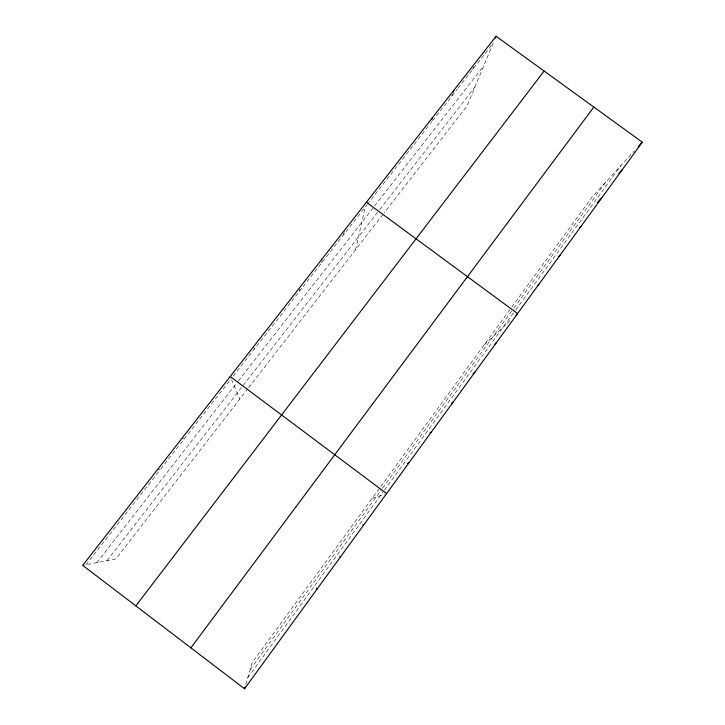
<?xml version="1.0" encoding="UTF-8"?>
<svg xmlns="http://www.w3.org/2000/svg" width="725" height="725" viewBox="0 0 725 725"><rect width="100%" height="100%" fill="white"/><g stroke="black" fill="none" stroke-linecap="round" stroke-linejoin="round"><path stroke-width="0.54" stroke-dasharray="3.62 2.72" d="M299.552 291.16L299.624 288.541M321.755 262.713L322.081 259.804M343.677 234.637L344.239 231.429M355.504 249.826L365.318 206.906M245.82 684.4L252.191 662.659L380.108 487.454M451.693 96.271L452.445 94.232M472.6 69.482L473.697 66.718M493.245 43.029L467.045 105.95L384.069 212.987M380.77 486.548L511.179 307.926M511.832 307.028L592.107 197.064L634.348 150.863M250.152 669.619L381.867 489.049M382.519 488.161L512.484 309.983M513.798 308.179L605.683 182.22M247.823 677.576L383.733 491.07M384.386 490.163L515.112 310.78M515.765 309.883L621.017 165.454M247.977 388.528L115.873 558.93L82.704 565.373M248.657 387.648L383.389 213.857M107.019 560.652L378.414 211.283M379.782 209.534L474.902 87.091M85.985 564.73L160.053 469.863L157.987 469.012M160.733 468.984L231.184 378.74M233.214 376.13L302.325 287.608M303.023 286.71L366.696 205.148M367.385 204.269L429.127 125.171M430.514 123.395L431.882 121.646M432.562 120.767L457.267 89.121M457.964 88.233L492.556 43.917M96.905 562.609L237.727 381.767M238.416 380.888L373.928 206.852M374.608 205.982L483.765 65.785M484.191 344.882L510.3 320.387M372.161 498.329L384.35 494.305M182.401 437.764L184.078 439.078M231.583 379.692L239.767 399.112M253.687 346.514L254.267 349.169"/><path stroke-width="1.09" d="M244.542 688.75L642.296 142.182L496.072 36.25L82.704 565.373L244.542 688.75L245.05 687.028M431.837 119.552L432.49 117.631M453.207 92.193L453.959 90.154M495.266 38.189L496.072 36.25M190.874 647.833L593.829 107.064M135.847 605.882L544.112 71.05M638.1 146.758L642.296 142.182M618.869 173.384L622.177 169.822M597.427 202.447L601.795 197.816M579.783 227.605L581.16 226.191M558.703 256.478L560.244 254.928M537.624 285.442L539.047 284.055M515.937 315.094L517.577 313.562L366.388 202.257M494.967 343.913L496.453 342.581M473.044 373.674L475.056 371.988M451.793 402.991L453.379 401.777M430.025 432.888L431.411 431.973M407.396 463.493L409.145 462.559M362.636 524.991L363.714 524.991M339.798 556.356L340.532 556.845M230.242 376.52L386.579 493.571M316.653 588.147L317.033 589.144"/></g></svg>
